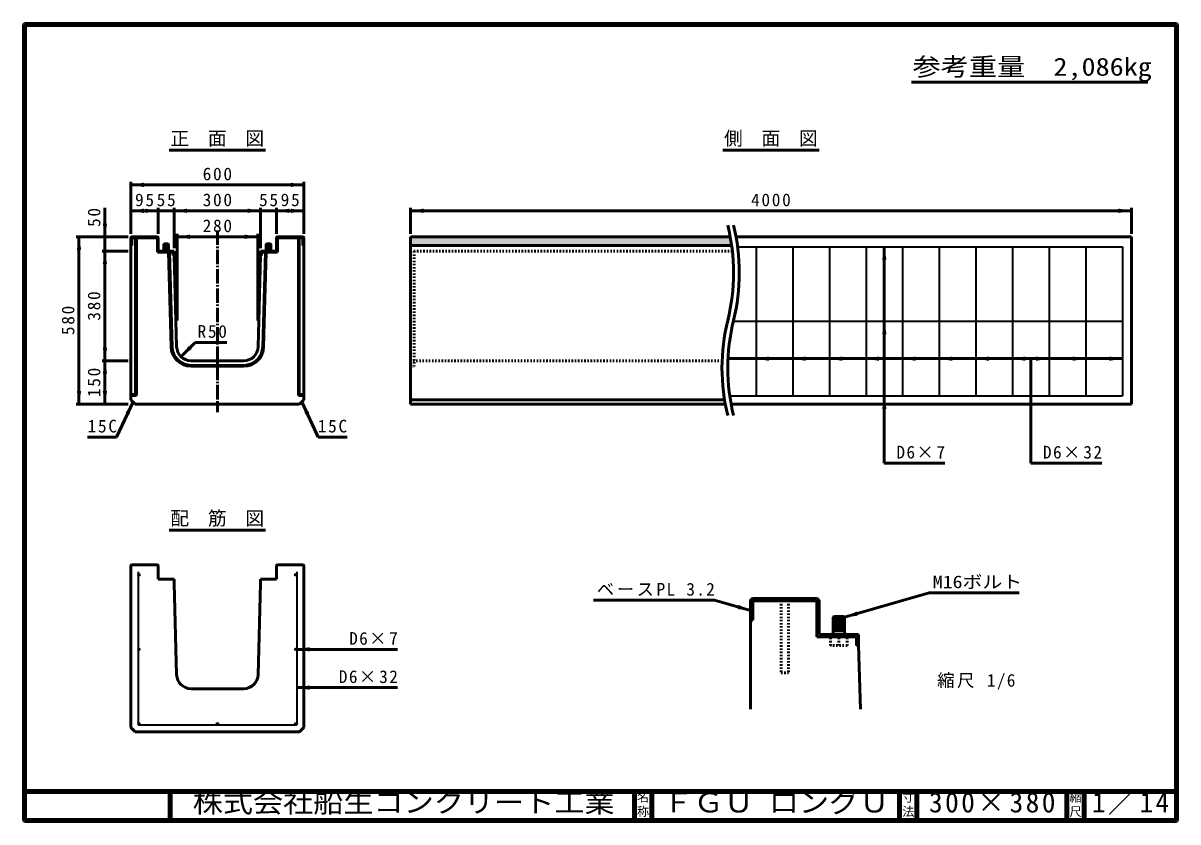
# Model space of a CAD drawing. Units: millimetres, scale not verified, with parts at other scales. Extents: x 100 to 4105, y 100 to 2870.
import ezdxf
from ezdxf.enums import TextEntityAlignment as Align

# ---------------------------------------------------------------- set-up
doc = ezdxf.new("R2010")
doc.units = ezdxf.units.MM
doc.header["$LTSCALE"] = 5
doc.linetypes.add('USER1', pattern=[13.4, 10, -1.2, 1, -1.2])
doc.linetypes.add('USER2', pattern=[2.2, 1, -1.2])
doc.layers.add('V-nasSTD', color=7, linetype='Continuous', lineweight=50)
doc.styles.add('ＭＳ ゴシック', font='')
doc.styles.get('ＭＳ ゴシック').set_extended_font_data('MS Gothic')

msp = doc.modelspace()

# ---------------------------------------------------------------- hatches: boundary and pattern name
at = {"layer": 'V-nasSTD'}
for points in [[(518.846, 2316.605), (473.846, 2309.105), (518.846, 2301.605)], [(1028.846, 2301.605), (1073.846, 2309.105), (1028.846, 2316.605)], [(518.846, 2226.605), (473.846, 2219.105), (518.846, 2211.605)], [(523.846, 2211.605), (568.846, 2219.105), (523.846, 2226.605)], [(668.846, 2226.605), (623.846, 2219.105), (668.846, 2211.605)], [(878.846, 2211.605), (923.846, 2219.105), (878.846, 2226.605)], [(1023.846, 2226.605), (978.846, 2219.105), (1023.846, 2211.605)], [(1028.846, 2211.605), (1073.846, 2219.105), (1028.846, 2226.605)], [(1488.846, 2226.605), (1443.846, 2219.105), (1488.846, 2211.605)], [(3898.846, 2211.605), (3943.846, 2219.105), (3898.846, 2226.605)], [(376.345, 2174.105), (383.845, 2129.105), (391.345, 2174.105)], [(286.345, 2084.105), (293.845, 2129.105), (301.345, 2084.105)], [(477.045, 2099.105), (473.845, 2099.105), (473.845, 2125.605, -0.41421), (477.345, 2129.105), (565.345, 2129.105, -0.41421), (568.845, 2125.605), (568.845, 2079.105), (623.845, 2079.105), (623.845, 2064.105), (620.645, 2064.105), (620.645, 2075.905), (565.645, 2075.905), (565.645, 2124.505, 0.41421), (564.245, 2125.905), (478.445, 2125.905, 0.41421), (477.045, 2124.505)], [(678.845, 2136.605), (633.845, 2129.105), (678.845, 2121.605)], [(868.845, 2121.605), (913.845, 2129.105), (868.845, 2136.605)], [(927.045, 2064.105), (923.845, 2064.105), (923.845, 2079.105), (978.845, 2079.105), (978.845, 2125.605, -0.41421), (982.345, 2129.105), (1070.345, 2129.105, -0.41421), (1073.845, 2125.605), (1073.845, 2099.105), (1070.645, 2099.105), (1070.645, 2124.505, 0.41421), (1069.245, 2125.905), (983.445, 2125.905, 0.41421), (982.045, 2124.505), (982.045, 2075.905), (927.045, 2075.905)], [(1443.846, 2129.105), (2552.439, 2129.105, -0.011), (2557.281, 2099.105), (1443.846, 2099.105)], [(3079.346, 2049.105), (3086.846, 2094.105), (3094.346, 2049.105)], [(376.345, 2034.105), (383.845, 2079.105), (391.345, 2034.105)], [(3079.346, 1790.605), (3086.846, 1835.605), (3094.346, 1790.605)], [(391.345, 1744.105), (383.845, 1699.105), (376.345, 1744.105)], [(674.143, 1750.392), (647.626, 1713.269), (684.75, 1739.785)], [(376.345, 1654.105), (383.845, 1699.105), (391.345, 1654.105)], [(2687.346, 1698.855), (2642.346, 1706.355), (2687.346, 1713.855)], [(2814.346, 1698.855), (2769.346, 1706.355), (2814.346, 1713.855)], [(2941.346, 1698.855), (2896.346, 1706.355), (2941.346, 1713.855)], [(3068.346, 1698.855), (3023.346, 1706.355), (3068.346, 1713.855)], [(3195.346, 1698.855), (3150.346, 1706.355), (3195.346, 1713.855)], [(3322.346, 1698.855), (3277.346, 1706.355), (3322.346, 1713.855)], [(3449.346, 1698.855), (3404.346, 1706.355), (3449.346, 1713.855)], [(3576.346, 1698.855), (3531.346, 1706.355), (3576.346, 1713.855)], [(3613.346, 1713.855), (3658.346, 1706.355), (3613.346, 1698.855)], [(3740.346, 1713.855), (3785.346, 1706.355), (3740.346, 1698.855)], [(3867.346, 1713.855), (3912.346, 1706.355), (3867.346, 1698.855)], [(301.345, 1594.105), (293.845, 1549.105), (286.345, 1594.105)], [(391.345, 1594.105), (383.845, 1549.105), (376.345, 1594.105)], [(3079.346, 1532.105), (3086.846, 1577.105), (3094.346, 1532.105)], [(481.345, 1556.605), (455.384, 1519.092), (468.953, 1512.699)], [(1066.345, 1556.605), (1092.307, 1519.092), (1078.737, 1512.699)], [(498.846, 956.869, 1), (504.846, 956.869, 1)], [(1048.846, 956.869, 1), (1042.846, 956.869, 1)], [(2577.487, 838.044), (2622.803, 832.774), (2581.646, 852.456)], [(2630.803, 799.649), (2622.803, 799.649), (2622.803, 865.899, -0.41421), (2631.553, 874.649), (2851.553, 874.649, -0.41421), (2860.303, 865.899), (2860.303, 749.649), (2997.803, 749.649), (2997.803, 712.149), (2989.803, 712.149), (2989.803, 741.649), (2852.303, 741.649), (2852.303, 863.149, 0.41421), (2848.803, 866.649), (2634.303, 866.649, 0.41421), (2630.803, 863.149)], [(2994.368, 814.919), (2949.053, 809.649), (2990.209, 829.331)], [(498.846, 698.369, 1), (504.846, 698.369, 1)], [(1048.846, 698.369, 1), (1042.846, 698.369, 1)], [(1093.846, 705.869), (1048.846, 698.369), (1093.846, 690.869)], [(1093.846, 573.11), (1048.846, 565.61), (1093.846, 558.11)], [(501.846, 436.869, 0.66818), (503.967, 441.99, 0.66818), (498.846, 439.869, 0.41421)], [(773.846, 436.869, 1), (773.846, 442.869, 1)], [(1045.846, 436.869, 0.41421), (1048.846, 439.869, 0.66818), (1043.724, 441.99, 0.66818)]]:
    msp.add_hatch(color=256, dxfattribs=at).paths.add_polyline_path(points)

# ---------------------------------------------------------------- linework, layer by layer
at = {"layer": 'V-nasSTD', "lineweight": 100}
for p, q in [((105, 2865), (105, 105)), ((4100, 2865), (105, 2865)), ((4100, 105), (4100, 2865)), ((105, 205), (4100, 205)), ((610, 205), (610, 105)), ((2220, 205), (2220, 105)), ((2280, 205), (2280, 105)), ((3140, 205), (3140, 105)), ((3200, 205), (3200, 105)), ((3720, 205), (3720, 105)), ((3780, 205), (3780, 105)), ((105, 105), (4100, 105))]:
    msp.add_line(p, q, dxfattribs=at)
at = {"layer": 'V-nasSTD'}
for p, q in [((3180.536, 2664.753), (4000.536, 2664.753)), ((606.846, 2429.105), (940.846, 2429.105)), ((2526.846, 2429.105), (2860.846, 2429.105)), ((473.846, 2319.105), (473.846, 2139.105)), ((1073.846, 2309.105), (473.846, 2309.105)), ((1073.846, 2319.105), (1073.846, 2139.105)), ((383.845, 2229.105), (383.845, 2129.105)), ((568.846, 2219.105), (473.846, 2219.105)), ((568.846, 2229.105), (568.846, 2139.105)), ((623.846, 2219.105), (568.846, 2219.105)), ((623.846, 2229.105), (623.845, 2089.105)), ((923.846, 2219.105), (623.846, 2219.105)), ((923.846, 2229.105), (923.846, 2089.105)), ((978.846, 2219.105), (923.846, 2219.105)), ((978.846, 2229.105), (978.846, 2139.105)), ((1073.846, 2219.105), (978.846, 2219.105)), ((1443.846, 2229.105), (1443.846, 2139.105)), ((3943.846, 2219.105), (1443.846, 2219.105)), ((3943.846, 2229.105), (3943.846, 2139.105)), ((463.845, 2129.105), (283.845, 2129.105)), ((293.845, 2129.105), (293.845, 1549.105)), ((383.845, 2129.105), (383.845, 2079.105)), ((473.845, 2125.605), (473.845, 1564.105)), ((473.845, 2099.105), (473.845, 2125.605)), ((477.045, 2124.505), (477.045, 2099.105)), ((477.045, 2124.505), (477.045, 2099.105)), ((477.345, 2129.105), (565.345, 2129.105)), ((477.345, 2129.105), (565.345, 2129.105)), ((564.245, 2125.905), (478.445, 2125.905)), ((564.245, 2125.905), (478.445, 2125.905)), ((489.845, 2125.905), (489.845, 1582.105)), ((492.845, 2125.905), (492.845, 1579.105)), ((565.645, 2075.905), (565.645, 2124.505)), ((565.645, 2075.905), (565.645, 2124.505)), ((568.845, 2125.605), (568.845, 2079.105)), ((568.845, 2125.605), (568.845, 2079.105)), ((633.845, 2139.105), (633.845, 1839.105)), ((633.845, 2129.105), (913.845, 2129.105)), ((913.845, 2139.105), (913.845, 1839.105)), ((978.845, 2125.605), (978.845, 2079.105)), ((978.845, 2079.105), (978.845, 2125.605)), ((982.045, 2075.905), (982.045, 2124.505)), ((982.045, 2124.505), (982.045, 2075.905)), ((1070.345, 2129.105), (982.345, 2129.105)), ((982.345, 2129.105), (1070.345, 2129.105)), ((983.445, 2125.905), (1069.245, 2125.905)), ((1069.245, 2125.905), (983.445, 2125.905)), ((1054.845, 1579.105), (1054.845, 2125.905)), ((1057.845, 1582.105), (1057.845, 2125.905)), ((1070.645, 2124.505), (1070.645, 2099.105)), ((1070.645, 2099.105), (1070.645, 2124.505)), ((1073.845, 1564.105), (1073.845, 2125.605)), ((1073.845, 2125.605), (1073.845, 2099.105)), ((1443.846, 2129.105), (1443.846, 1549.105)), ((2552.439, 2129.105), (1443.846, 2129.105)), ((1443.846, 2099.105), (1443.846, 2129.105)), ((1443.846, 2129.105), (2552.439, 2129.105)), ((1443.846, 2129.105), (2552.439, 2129.105)), ((1443.846, 2099.105), (1443.846, 2129.105)), ((2572.439, 2129.105), (3943.846, 2129.105)), ((3943.846, 1549.105), (3943.846, 2129.105)), ((477.045, 2099.105), (473.845, 2099.105)), ((477.045, 2099.105), (473.845, 2099.105)), ((587.845, 2079.105), (588.345, 2084.105)), ((589.345, 2104.105), (588.345, 2103.105)), ((588.345, 2084.105), (588.345, 2103.105)), ((588.345, 2102.384), (604.345, 2101.825)), ((588.345, 2100.384), (604.345, 2099.825)), ((588.345, 2098.384), (604.345, 2097.825)), ((588.345, 2096.384), (604.345, 2095.825)), ((588.345, 2094.384), (604.345, 2093.825)), ((588.345, 2092.384), (604.345, 2091.825)), ((588.345, 2090.384), (604.345, 2089.825)), ((588.345, 2088.384), (604.345, 2087.825)), ((588.345, 2086.384), (604.345, 2085.825)), ((588.345, 2084.384), (596.345, 2084.105)), ((604.345, 2084.105), (588.345, 2084.105)), ((589.345, 2104.105), (603.345, 2104.105)), ((603.345, 2104.105), (604.345, 2103.105)), ((604.345, 2084.105), (604.345, 2103.105)), ((604.845, 2079.105), (604.345, 2084.105)), ((942.845, 2079.105), (943.345, 2084.105)), ((944.345, 2104.105), (943.345, 2103.105)), ((943.345, 2084.105), (943.345, 2103.105)), ((959.345, 2102.384), (943.345, 2101.825)), ((959.345, 2100.384), (943.345, 2099.825)), ((959.345, 2098.384), (943.345, 2097.825)), ((959.345, 2096.384), (943.345, 2095.825)), ((959.345, 2094.384), (943.345, 2093.825)), ((959.345, 2092.384), (943.345, 2091.825)), ((959.345, 2090.384), (943.345, 2089.825)), ((959.345, 2088.384), (943.345, 2087.825)), ((959.345, 2086.384), (943.345, 2085.825)), ((943.345, 2084.105), (959.345, 2084.105)), ((958.345, 2104.105), (944.345, 2104.105)), ((959.345, 2084.384), (951.345, 2084.105)), ((958.345, 2104.105), (959.345, 2103.105)), ((959.345, 2084.105), (959.345, 2103.105)), ((959.845, 2079.105), (959.345, 2084.105)), ((1070.645, 2099.105), (1073.845, 2099.105)), ((1073.845, 2099.105), (1070.645, 2099.105)), ((2557.281, 2099.105), (1443.846, 2099.105)), ((2557.281, 2099.105), (1443.846, 2099.105)), ((2557.281, 2099.105), (1443.846, 2099.105)), ((3086.846, 2094.105), (3086.846, 1344.105)), ((463.845, 2079.105), (373.845, 2079.105)), ((383.845, 2079.105), (383.845, 1699.105)), ((620.645, 2075.905), (565.645, 2075.905)), ((620.645, 2075.905), (565.645, 2075.905)), ((623.845, 2079.105), (568.845, 2079.105)), ((568.845, 2079.105), (623.845, 2079.105)), ((604.515, 2075.905), (613.52, 1747.215)), ((607.516, 2075.905), (616.519, 1747.297)), ((620.645, 2064.105), (620.645, 2075.955)), ((620.645, 2064.105), (620.645, 2075.905)), ((623.845, 2064.105), (620.645, 2064.105)), ((623.845, 2064.105), (620.645, 2064.105)), ((623.845, 2064.105), (623.845, 2079.105)), ((623.845, 2079.105), (623.845, 2064.105)), ((623.845, 2064.105), (632.513, 1747.735)), ((915.178, 1747.735), (923.845, 2064.105)), ((978.845, 2079.105), (923.845, 2079.105)), ((923.845, 2064.105), (923.845, 2079.105)), ((923.845, 2064.105), (923.845, 2079.105)), ((923.845, 2079.105), (978.845, 2079.105)), ((923.845, 2064.105), (927.045, 2064.105)), ((927.045, 2064.105), (923.845, 2064.105)), ((927.045, 2075.905), (982.045, 2075.905)), ((927.045, 2064.105), (927.045, 2075.905)), ((982.045, 2075.905), (927.045, 2075.905)), ((927.045, 2075.905), (927.045, 2064.105)), ((931.172, 1747.297), (940.175, 2075.905)), ((934.171, 1747.215), (943.176, 2075.905)), ((647.626, 1713.269), (697.124, 1762.766)), ((697.124, 1762.766), (807.124, 1762.766)), ((463.845, 1699.105), (373.845, 1699.105)), ((383.845, 1699.105), (383.845, 1549.105)), ((682.494, 1699.105), (865.196, 1699.105)), ((682.494, 1683.105), (865.196, 1683.105)), ((3912.346, 1706.355), (2544.599, 1706.355)), ((3594.846, 1706.355), (3594.846, 1344.105)), ((682.494, 1680.105), (865.196, 1680.105)), ((489.845, 1582.105), (473.845, 1582.105)), ((492.845, 1579.105), (473.845, 1579.105)), ((473.845, 1564.105), (488.845, 1549.105)), ((489.845, 1582.105), (492.845, 1579.105)), ((1057.845, 1582.105), (1054.845, 1579.105)), ((1073.845, 1579.105), (1054.845, 1579.105)), ((1073.845, 1582.105), (1057.845, 1582.105)), ((1073.845, 1564.105), (1058.845, 1549.105)), ((2532.662, 1564.105), (1443.846, 1564.105)), ((463.845, 1549.105), (283.845, 1549.105)), ((423.777, 1434.397), (481.345, 1556.605)), ((488.845, 1549.105), (1058.845, 1549.105)), ((1123.914, 1434.397), (1066.345, 1556.605)), ((2535.252, 1549.105), (1443.846, 1549.105)), ((3943.846, 1549.105), (2555.252, 1549.105)), ((323.777, 1434.397), (423.777, 1434.397)), ((1123.914, 1434.397), (1223.914, 1434.397)), ((3086.846, 1344.105), (3296.846, 1344.105)), ((3594.846, 1344.105), (3840.846, 1344.105)), ((606.846, 1111.869), (940.846, 1111.869)), ((473.846, 988.369), (473.846, 426.869)), ((477.346, 991.869), (565.346, 991.869)), ((568.846, 988.369), (568.846, 941.869)), ((978.846, 988.369), (978.846, 941.869)), ((1070.346, 991.869), (982.346, 991.869)), ((1073.846, 426.869), (1073.846, 988.369)), ((623.846, 941.869), (568.846, 941.869)), ((623.846, 926.869), (623.846, 941.869)), ((623.846, 926.869), (632.513, 610.5)), ((915.178, 610.5), (923.846, 926.869)), ((978.846, 941.869), (923.846, 941.869)), ((923.846, 926.869), (923.846, 941.869)), ((3242.806, 894.412), (2949.053, 809.649)), ((3242.806, 894.412), (3554.806, 894.412)), ((2077.899, 868.815), (2497.899, 868.815)), ((2497.899, 868.815), (2622.803, 832.774)), ((2622.803, 490.899), (2622.803, 865.899)), ((2622.803, 799.649), (2622.803, 865.899)), ((2630.803, 863.149), (2630.803, 799.649)), ((2630.803, 863.149), (2630.803, 799.649)), ((2631.553, 874.649), (2851.553, 874.649)), ((2631.553, 874.649), (2851.553, 874.649)), ((2848.803, 866.649), (2634.303, 866.649)), ((2848.803, 866.649), (2634.303, 866.649)), ((2852.303, 741.649), (2852.303, 863.149)), ((2852.303, 741.649), (2852.303, 863.149)), ((2860.303, 865.899), (2860.303, 749.649)), ((2860.303, 865.899), (2860.303, 749.649)), ((2911.553, 812.149), (2909.053, 809.649)), ((2909.053, 762.149), (2909.053, 809.649)), ((2909.053, 807.847), (2949.053, 806.451)), ((2909.053, 802.847), (2949.053, 801.451)), ((2911.553, 812.149), (2946.553, 812.149)), ((2946.553, 812.149), (2949.053, 809.649)), ((2949.053, 762.149), (2949.053, 809.649)), ((2630.803, 799.649), (2622.803, 799.649)), ((2630.803, 799.649), (2622.803, 799.649)), ((2907.803, 749.649), (2909.053, 762.149)), ((2909.053, 797.847), (2949.053, 796.451)), ((2909.053, 792.847), (2949.053, 791.451)), ((2909.053, 787.847), (2949.053, 786.451)), ((2909.053, 782.847), (2949.053, 781.451)), ((2909.053, 777.847), (2949.053, 776.451)), ((2909.053, 772.847), (2949.053, 771.451)), ((2909.053, 767.847), (2949.053, 766.451)), ((2909.053, 762.847), (2929.053, 762.149)), ((2949.053, 762.149), (2909.053, 762.149)), ((2950.303, 749.649), (2949.053, 762.149)), ((2989.803, 741.649), (2852.303, 741.649)), ((2989.803, 741.649), (2852.303, 741.649)), ((2860.303, 749.649), (2997.803, 749.649)), ((2860.303, 749.649), (2997.803, 749.649)), ((2989.803, 712.149), (2989.803, 741.649)), ((2989.803, 712.149), (2989.803, 741.649)), ((2997.803, 712.149), (2997.803, 749.649)), ((2997.803, 749.649), (2997.803, 712.149)), ((1048.846, 698.369), (1398.846, 698.369)), ((2997.803, 712.149), (2989.803, 712.149)), ((2997.803, 712.149), (2989.803, 712.149)), ((2997.803, 712.149), (3003.864, 490.899)), ((682.495, 561.869), (865.197, 561.869)), ((1048.846, 565.61), (1398.846, 565.61)), ((473.846, 426.869), (488.846, 411.869)), ((488.846, 411.869), (1058.846, 411.869)), ((1073.846, 426.869), (1058.846, 411.869))]:
    msp.add_line(p, q, dxfattribs=at)
at = {"layer": 'V-nasSTD', "linetype": 'USER1'}
msp.add_line((773.845, 2151.105), (773.845, 1521.105), dxfattribs=at)
at = {"layer": 'V-nasSTD', "lineweight": 35}
for p, q in [((2577.956, 2094.105), (3912.346, 2094.105)), ((2642.346, 2094.105), (2642.346, 1577.105)), ((2769.346, 2094.105), (2769.346, 1577.105)), ((2896.346, 2094.105), (2896.346, 1577.105)), ((3023.346, 2094.105), (3023.346, 1577.105)), ((3150.346, 2094.105), (3150.346, 1577.105)), ((3277.346, 2094.105), (3277.346, 1577.105)), ((3404.346, 2094.105), (3404.346, 1577.105)), ((3531.346, 2094.105), (3531.346, 1577.105)), ((3658.346, 2094.105), (3658.346, 1577.105)), ((3785.346, 2094.105), (3785.346, 1577.105)), ((3912.346, 2094.105), (3912.346, 1577.105)), ((3912.346, 1835.605), (2562.994, 1835.605)), ((2550.692, 1577.105), (3912.346, 1577.105)), ((498.846, 966.869), (498.846, 436.869)), ((1048.846, 966.869), (1048.846, 436.869)), ((498.846, 436.869), (1048.846, 436.869))]:
    msp.add_line(p, q, dxfattribs=at)
at = {"layer": 'V-nasSTD', "linetype": 'USER2'}
for p, q in [((2559.761, 2079.105), (1443.846, 2079.105)), ((1456.346, 2079.105), (1456.346, 1680.105)), ((2524.298, 1699.105), (1443.846, 1699.105)), ((1443.846, 1680.105), (1456.346, 1680.105)), ((2729.053, 866.649), (2729.053, 616.649)), ((2754.053, 866.649), (2754.053, 616.649)), ((2900.303, 711.649), (2900.303, 741.649)), ((2907.803, 749.649), (2907.003, 741.649)), ((2929.053, 711.649), (2929.053, 741.649)), ((2950.303, 749.649), (2951.103, 741.649)), ((2957.803, 711.649), (2957.803, 741.649)), ((2957.803, 711.649), (2900.303, 711.649)), ((2729.053, 616.649), (2754.053, 616.649))]:
    msp.add_line(p, q, dxfattribs=at)
at = {"layer": 'V-nasSTD', "lineweight": 13}
msp.add_lwpolyline([(100, 100), (100, 2870), (4105, 2870), (4105, 100)], close=True, dxfattribs=at)
at = {"layer": 'V-nasSTD', "lineweight": 35}
for centre in [(501.846, 956.869), (1045.846, 956.869), (501.846, 698.369), (1045.846, 698.369), (501.846, 439.869), (773.846, 439.869), (1045.846, 439.869)]:
    msp.add_circle(centre, 3, dxfattribs=at)
at = {"layer": 'V-nasSTD'}
for centre, radius, start, end in [((1873.221, 2004.105), 690.625, 346.17755, 13.82245), ((1893.221, 2004.105), 690.625, 346.17755, 13.82245), ((477.345, 2125.605), 3.5, 90, 180), ((477.345, 2125.605), 3.5, 90, 180), ((478.445, 2124.505), 1.4, 90, 180), ((478.445, 2124.505), 1.4, 90, 180), ((564.245, 2124.505), 1.4, 0, 90), ((564.245, 2124.505), 1.4, 0, 90), ((565.345, 2125.605), 3.5, 0, 90), ((565.345, 2125.605), 3.5, 0, 90), ((982.345, 2125.605), 3.5, 90, 180), ((982.345, 2125.605), 3.5, 90, 180), ((983.445, 2124.505), 1.4, 90, 180), ((983.445, 2124.505), 1.4, 90, 180), ((1069.245, 2124.505), 1.4, 360, 90), ((1069.245, 2124.505), 1.4, 0, 90), ((1070.345, 2125.605), 3.5, 0, 90), ((1070.345, 2125.605), 3.5, 0, 90), ((3214.471, 1674.105), 690.625, 166.17755, 193.82245), ((3234.471, 1674.105), 690.625, 166.17755, 193.82245), ((682.494, 1749.105), 69, 181.56935, 270), ((682.494, 1749.105), 66, 181.56935, 270), ((682.494, 1749.105), 50, 181.56935, 270), ((865.196, 1749.105), 50, 270, 358.43065), ((865.196, 1749.105), 66, 270, 358.43065), ((865.196, 1749.105), 69, 270, 358.43065), ((477.346, 988.369), 3.5, 90, 180), ((565.346, 988.369), 3.5, 0, 90), ((982.346, 988.369), 3.5, 90, 180), ((1070.346, 988.369), 3.5, 0, 90), ((2631.553, 865.899), 8.75, 90, 180), ((2631.553, 865.899), 8.75, 90, 180), ((2634.303, 863.149), 3.5, 90, 180), ((2634.303, 863.149), 3.5, 90, 180), ((2848.803, 863.149), 3.5, 0, 90), ((2848.803, 863.149), 3.5, 0, 90), ((2851.553, 865.899), 8.75, 0, 90), ((2851.553, 865.899), 8.75, 0, 90), ((682.495, 611.869), 50, 181.56935, 270), ((865.197, 611.869), 50, 270, 358.43065)]:
    msp.add_arc(centre, radius, start, end, dxfattribs=at)

# ---------------------------------------------------------------- texts
at = {"layer": 'V-nasSTD', "style": 'ＭＳ ゴシック'}
for s, height, width, p in [('参考重量\u30002,086kg', 62.32, 1.15, (3184.536, 2749.753)), ('M16ボルト', 43.99, 1.15, (3254.806, 954.412)), ('株式会社船生コンクリート工業', 69.65, 1.1, (688.279, 202.55)), ('ＦＧＵ ロングＵ', 69.65, 1.1, (2320.5, 202.47))]:
    msp.add_text(s, height=height, dxfattribs=dict(at, width=width)).set_placement(p, align=Align.TOP_LEFT)
for s, height, p in [('正\u3000面\u3000図', 47.65, (610.842, 2494.105)), ('側\u3000面\u3000図', 47.65, (2530.842, 2494.105)), ('配\u3000筋\u3000図', 47.65, (610.842, 1176.869)), ('名', 30.79, (2228.982, 200.999)), ('寸', 30.79, (3148.982, 200.999)), ('縮', 30.79, (3728.982, 200.999)), ('称', 30.79, (2228.976, 151.01)), ('法', 30.79, (3148.976, 151.01)), ('尺', 30.79, (3728.976, 151.01))]:
    msp.add_text(s, height=height, dxfattribs=at).set_placement(p, align=Align.TOP_LEFT)
at = {"layer": 'V-nasSTD', "attachment_point": 1, "style": 'ＭＳ ゴシック'}
for s, insert, char_height in [('\\T1.2;600', (722.859, 2369.105), 43.99), ('\\T1.2;95', (488.346, 2279.105), 43.99), ('\\T1.2;55', (563.346, 2279.105), 43.99), ('\\T1.2;300', (722.859, 2279.105), 43.99), ('\\T1.2;55', (918.346, 2279.105), 43.99), ('\\T1.2;95', (993.346, 2279.105), 43.99), ('\\T1.2;4000', (2624.74, 2279.105), 43.99), ('\\T1.2;280', (722.859, 2189.105), 43.99), ('\\T1.2;R50', (705.124, 1822.766), 43.99), ('\\T1.2;15C', (323.777, 1494.397), 43.99), ('\\T1.2;15C', (1121.914, 1494.397), 43.99), ('\\T1.16;D6×7', (3128.846, 1404.105), 43.99), ('\\T1.17;D6×32', (3636.846, 1404.105), 43.99), ('\\T1.15;ベースPL\\~3.2', (2089.899, 928.815), 43.99), ('\\T1.16;D6×7', (1230.846, 758.369), 43.99), ('\\T1.17;D6×32', (1194.846, 625.61), 43.99), ('\\T1.15;縮尺\\~1/6', (3270.217, 612.917), 43.99), ('\\T1.18;300×380', (3241.581, 202.508), 69.65), ('\\T1.16;1／14', (3807.033, 202.582), 69.65)]:
    msp.add_mtext(s, dxfattribs=dict(at, insert=insert, char_height=char_height))
at = {"layer": 'V-nasSTD', "char_height": 43.99, "attachment_point": 1, "rotation": 90, "style": 'ＭＳ ゴシック'}
for s, insert in [('\\T1.2;50', (323.845, 2163.105)), ('\\T1.2;380', (323.845, 1838.118)), ('\\T1.2;580', (233.845, 1788.118)), ('\\T1.2;150', (323.845, 1573.118))]:
    msp.add_mtext(s, dxfattribs=dict(at, insert=insert))

doc.saveas('drawing.dxf')
